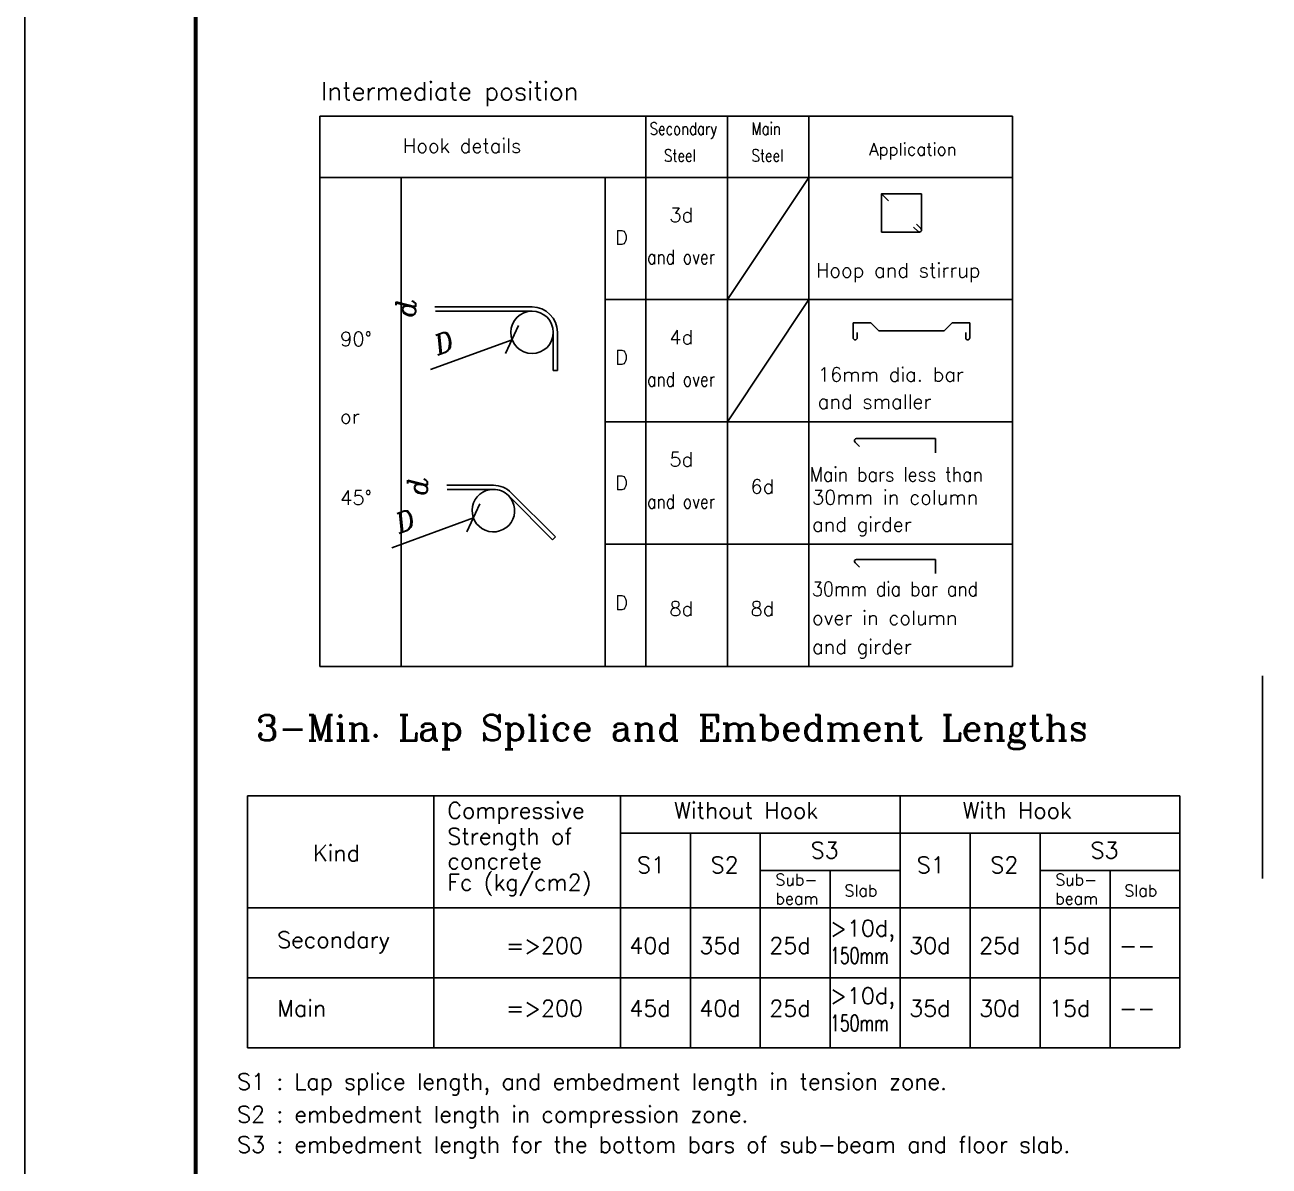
# Model space of a CAD drawing. Extents: x 166525 to 167198, y 178739 to 179747.
# Drawn here: x 166613.83 to 166625.24, y 179611.66 to 179622.13 of the extents above; entities that cross this region are included whole.
import ezdxf

# ---------------------------------------------------------------- set-up
doc = ezdxf.new("R2010")
doc.units = 0
doc.header["$MEASUREMENT"] = 0
doc.linetypes.add('AUSGEZOGEN', pattern=[0])
doc.layers.get('DEFPOINTS').update_dxf_attribs({"linetype": 'CONTINUOUS'})
for name, color, linetype in [('1', 7, 'CONTINUOUS'), ('CL', 7, 'AUSGEZOGEN'), ('COVER', 7, 'CONTINUOUS'), ('MHATCH', 8, 'CONTINUOUS'), ('TEXT', 7, 'CONTINUOUS')]:
    doc.layers.add(name, color=color, linetype=linetype)
doc.styles.add('ITALICC', font='italicc')
doc.styles.add('ROMANC', font='romanc', dxfattribs={"height": 30})
doc.styles.add('ROMANS', font='romans.shx')
doc.dimstyles.new('1', dxfattribs={"dimtxt": 0.18, "dimasz": 0, "dimexe": 0, "dimexo": 0, "dimgap": 0.1, "dimtad": 1, "dimlfac": 0.5, "dimzin": 0, "dimdsep": 46, "dimtxsty": 'ITALICC', "dimtsz": 0.1, "dimcen": 0, "dimse1": 1, "dimse2": 1, "dimclrd": 256, "dimclre": 256, "dimclrt": 6, "dimadec": 0, "dimazin": 0, "dimtfac": 5, "dimtix": 1, "dimtofl": 0, "dimtmove": 2, "dimatfit": 3, "dimfxl": 1, "dimtolj": 1, "dimtzin": 0, "dimarcsym": 0})

# ---------------------------------------------------------------- blocks, each defined once
blk = doc.blocks.new('*D143')
at = {"layer": '1', "lineweight": -2, "transparency": 16777216}
for p, q in [((166617.886, 179617.477), (166618.005, 179617.733)), ((166617.197, 179617.331), (166617.946, 179617.605))]:
    blk.add_line(p, q, dxfattribs=at)
at = {"layer": 'DEFPOINTS', "color": 0, "transparency": 16777216}
for p in [(166618.312, 179617.739), (166617.946, 179617.605)]:
    blk.add_point(p, dxfattribs=at)
at = {"layer": '1', "color": 6, "transparency": 16777216, "insert": (166617.318, 179617.577), "char_height": 0.18, "attachment_point": 5, "rotation": 20.1139, "style": 'ITALICC'}
blk.add_mtext('\\A1;{D}', dxfattribs=at)
blk = doc.blocks.new('*D152')
at = {"layer": 'DEFPOINTS', "color": 0, "transparency": 16777216}
for p in [(166617.626, 179617.867), (166617.701, 179617.904), (166617.706, 179617.867)]:
    blk.add_point(p, dxfattribs=at)
at = {"layer": '1', "color": 6, "transparency": 16777216, "insert": (166617.436, 179617.886), "char_height": 0.18, "attachment_point": 5, "rotation": 90, "style": 'ITALICC'}
blk.add_mtext('\\A1;{d}', dxfattribs=at)
blk = doc.blocks.new('*D153')
at = {"layer": 'DEFPOINTS', "color": 0, "transparency": 16777216}
for p in [(166617.592, 179619.54), (166617.517, 179619.502), (166617.597, 179619.502)]:
    blk.add_point(p, dxfattribs=at)
at = {"layer": '1', "color": 6, "transparency": 16777216, "insert": (166617.327, 179619.521), "char_height": 0.18, "attachment_point": 5, "rotation": 90, "style": 'ITALICC'}
blk.add_mtext('\\A1;{d}', dxfattribs=at)
blk = doc.blocks.new('*D103')
at = {"layer": '1', "lineweight": -2, "transparency": 16777216}
for p, q in [((166618.241, 179619.112), (166618.36, 179619.369)), ((166617.552, 179618.966), (166618.301, 179619.24))]:
    blk.add_line(p, q, dxfattribs=at)
at = {"layer": 'DEFPOINTS', "color": 0, "transparency": 16777216}
for p in [(166618.667, 179619.374), (166618.301, 179619.24)]:
    blk.add_point(p, dxfattribs=at)
at = {"layer": '1', "color": 6, "transparency": 16777216, "insert": (166617.673, 179619.213), "char_height": 0.18, "attachment_point": 5, "rotation": 20.1139, "style": 'ITALICC'}
blk.add_mtext('\\A1;{D}', dxfattribs=at)

msp = doc.modelspace()

# ---------------------------------------------------------------- linework, layer by layer
at = {"layer": '1', "color": 7}
for p, q in [((166616.53722, 179621.2897), (166622.89188, 179621.2897)), ((166616.53722, 179621.2897), (166616.53722, 179616.24335)), ((166619.52764, 179621.2897), (166619.52764, 179616.24335)), ((166621.02286, 179621.2897), (166621.02286, 179616.24335)), ((166622.89188, 179621.2897), (166622.89188, 179616.24335)), ((166616.53722, 179620.72899), (166622.89188, 179620.72899)), ((166617.28482, 179620.72899), (166617.28482, 179616.24335)), ((166619.15384, 179619.60758), (166622.89188, 179619.60758)), ((166619.15384, 179618.48617), (166622.89188, 179618.48617)), ((166619.15384, 179617.36476), (166622.89188, 179617.36476)), ((166616.53722, 179616.24335), (166622.89188, 179616.24335)), ((166615.87234, 179615.05624), (166624.42728, 179615.05624)), ((166615.87234, 179615.05624), (166615.87234, 179612.74641)), ((166617.58333, 179615.05624), (166617.58333, 179612.74641)), ((166619.29432, 179615.05624), (166619.29432, 179612.74641)), ((166621.8608, 179615.05624), (166621.8608, 179612.74641)), ((166624.42728, 179615.05624), (166624.42728, 179612.74641)), ((166615.87234, 179614.02965), (166624.42728, 179614.02965)), ((166615.87234, 179612.74641), (166624.42728, 179612.74641))]:
    msp.add_line(p, q, dxfattribs=at)
at = {"layer": '1'}
for p, q in [((166620.27525, 179621.2897), (166620.27525, 179616.24335)), ((166619.15384, 179620.72899), (166619.15384, 179616.24335)), ((166621.7549, 179620.5138), (166621.68999, 179620.5787)), ((166622.02438, 179620.2318), (166621.98372, 179620.27246)), ((166622.05081, 179620.25824), (166622.01015, 179620.2989)), ((166618.48389, 179619.53978), (166617.59226, 179619.53978)), ((166618.48389, 179619.5024), (166617.59698, 179619.5024)), ((166618.67889, 179619.30741), (166618.67889, 179618.95771)), ((166618.71627, 179619.30741), (166618.71627, 179618.95771)), ((166621.42886, 179619.3948), (166621.59011, 179619.3948)), ((166621.42886, 179619.3948), (166621.42886, 179619.25727)), ((166621.46624, 179619.30547), (166621.46624, 179619.25727)), ((166621.59011, 179619.3948), (166621.66487, 179619.32004)), ((166621.66487, 179619.32004), (166622.26295, 179619.32004)), ((166622.33771, 179619.3948), (166622.26295, 179619.32004)), ((166622.33771, 179619.3948), (166622.49896, 179619.3948)), ((166622.46158, 179619.30547), (166622.46158, 179619.25727)), ((166622.49896, 179619.3948), (166622.49896, 179619.25727)), ((166618.67889, 179618.95771), (166618.71627, 179618.95771)), ((166621.44658, 179618.30068), (166621.48724, 179618.26002)), ((166621.45979, 179618.33258), (166622.18471, 179618.33258)), ((166622.18471, 179618.33258), (166622.18471, 179618.20304)), ((166618.129, 179617.90433), (166617.70146, 179617.90433)), ((166618.129, 179617.86695), (166617.70618, 179617.86695)), ((166618.26689, 179617.80984), (166618.67275, 179617.40398)), ((166618.29332, 179617.83627), (166618.69918, 179617.43041)), ((166618.67275, 179617.40398), (166618.69918, 179617.43041)), ((166621.44658, 179617.19284), (166621.48724, 179617.15218)), ((166621.45979, 179617.22475), (166622.18471, 179617.22475)), ((166622.18471, 179617.22475), (166622.18471, 179617.09521))]:
    msp.add_line(p, q, dxfattribs=at)
at = {"layer": '1', "color": 9}
for p, q in [((166620.27525, 179619.60758), (166621.02286, 179620.72899)), ((166620.27525, 179618.48617), (166621.02286, 179619.60758)), ((166615.87234, 179613.38803), (166624.42728, 179613.38803))]:
    msp.add_line(p, q, dxfattribs=at)
at = {"layer": '1', "ltscale": 10}
msp.add_line((166625.18505, 179616.15575), (166625.18505, 179614.29675), dxfattribs=at)
at = {"layer": '1', "color": 2}
for p, q in [((166619.29432, 179614.71405), (166624.42728, 179614.71405)), ((166619.93594, 179614.71405), (166619.93594, 179612.74641)), ((166620.57756, 179614.71405), (166620.57756, 179612.74641)), ((166622.50242, 179614.71405), (166622.50242, 179612.74641)), ((166623.14404, 179614.71405), (166623.14404, 179612.74641)), ((166620.57756, 179614.37185), (166621.8608, 179614.37185)), ((166621.21918, 179614.37185), (166621.21918, 179612.74641)), ((166623.14404, 179614.37185), (166624.42728, 179614.37185)), ((166623.78566, 179614.37185), (166623.78566, 179612.74641))]:
    msp.add_line(p, q, dxfattribs=at)
at = {"layer": '1'}
for points in [[(166622.05628, 179620.5787), (166621.68999, 179620.5787), (166621.68999, 179620.22633), (166622.03759, 179620.22633)], [(166622.05628, 179620.24502), (166622.05628, 179620.5787)]]:
    msp.add_lwpolyline(points, dxfattribs=at)
for centre, radius, start, end in [((166622.03759, 179620.24502), 0.01869, 225, 45), ((166618.48389, 179619.30741), 0.23238, 0, 90), ((166618.48389, 179619.30741), 0.195, 0, 90), ((166621.44755, 179619.25727), 0.01869, 180, 0), ((166622.48027, 179619.25727), 0.01869, 180, 0), ((166621.45979, 179618.31389), 0.01869, 90, 225), ((166618.129, 179617.67196), 0.23238, 45, 90), ((166618.129, 179617.67196), 0.195, 45, 90), ((166621.45979, 179617.20606), 0.01869, 90, 225)]:
    msp.add_arc(centre, radius, start, end, dxfattribs=at)
at = {"layer": '1', "color": 9}
for centre, end in [((166618.48389, 179619.30741), 0), ((166618.129, 179617.67196), 45)]:
    msp.add_arc(centre, 0.195, 90, end, dxfattribs=at)
at = {"layer": 'COVER', "flags": 128}
msp.add_lwpolyline([(166613.8318, 179636.04424), (166673.75305, 179636.04424), (166673.75305, 179593.72174), (166613.8318, 179593.72174)], close=True, dxfattribs=at)
at = {"layer": 'MHATCH', "const_width": 0.03562, "flags": 128}
msp.add_lwpolyline([(166615.3993, 179634.83299), (166672.18555, 179634.83299), (166672.18555, 179594.93299), (166615.3993, 179594.93299)], close=True, dxfattribs=at)

# ---------------------------------------------------------------- texts
at = {"layer": 'CL', "color": 7, "style": 'ROMANC'}
msp.add_text('3-Min. Lap Splice and Embedment Lengths', height=0.2369432, dxfattribs=at).set_placement((166615.95283, 179615.56224))
at = {"layer": 'TEXT', "style": 'ROMANS'}
for s, height, p in [('Intermediate position', 0.1663461, (166616.54989, 179621.43603)), ('Hook details', 0.1308312, (166617.29869, 179620.95353)), ('Application', 0.1121411, (166621.57556, 179620.93063)), ('3d', 0.130831, (166619.74273, 179620.31894)), ('D', 0.13083, (166619.24592, 179620.1117)), ('Hoop and stirrup', 0.1308312, (166621.08823, 179619.81136)), ('90%%D', 0.130831, (166616.72379, 179619.18098)), ('4d', 0.130831, (166619.74273, 179619.19753)), ('D', 0.13083, (166619.24592, 179619.01277)), ('16mm dia. bar', 0.1308312, (166621.10434, 179618.85505)), ('and smaller', 0.1308312, (166621.10434, 179618.60654)), ('or', 0.130831, (166616.72379, 179618.46998)), ('5d', 0.130831, (166619.74273, 179618.07612)), ('D', 0.13083, (166619.24592, 179617.8615)), ('6d', 0.130831, (166620.48795, 179617.8281)), ('45%%D', 0.130831, (166616.72379, 179617.72591)), ('30mm in column ', 0.1308312, (166621.05165, 179617.72846)), ('and girder', 0.130831, (166621.05165, 179617.47995)), ('D', 0.13083, (166619.24592, 179616.76257)), ('8d', 0.130831, (166619.74273, 179616.70669)), ('8d', 0.130831, (166620.48795, 179616.70669)), ('over in column ', 0.1308312, (166621.05165, 179616.62358)), ('and girder', 0.130831, (166621.05165, 179616.35854)), ('Compressive', 0.1497115, (166617.70748, 179614.84781)), ('Without Hook', 0.1497115, (166619.78725, 179614.84781)), ('With Hook', 0.149712, (166622.43423, 179614.84781)), ('Strength of', 0.1497115, (166617.70748, 179614.6101)), ('Kind', 0.149712, (166616.4754, 179614.45558)), ('S3', 0.149712, (166621.0401, 179614.48255)), ('S3', 0.149712, (166623.60658, 179614.48255)), ('concrete', 0.149712, (166617.70748, 179614.38427)), ('S1', 0.149712, (166619.4465, 179614.34771)), ('S2', 0.149712, (166620.12175, 179614.34771)), ('S1', 0.149712, (166622.01299, 179614.34771)), ('S2', 0.149712, (166622.68824, 179614.34771)), ('Fc (kg/cm2)', 0.1497115, (166617.70748, 179614.18815)), ('Sub-', 0.106937, (166620.71598, 179614.23354)), ('Sub-', 0.106937, (166623.28246, 179614.23354)), ('beam', 0.106937, (166620.71598, 179614.06094)), ('Slab', 0.106937, (166621.34981, 179614.13416)), ('beam', 0.106937, (166623.28246, 179614.06094)), ('Slab', 0.106937, (166623.91629, 179614.13416)), ('Secondary', 0.149712, (166616.14635, 179613.66161)), ('>10d,', 0.149712, (166621.21806, 179613.76671)), ('=>200', 0.149712, (166618.24495, 179613.60785)), ('40d', 0.149712, (166619.37694, 179613.60785)), ('35d', 0.149712, (166620.01856, 179613.60785)), ('25d', 0.149712, (166620.66018, 179613.60785)), ('30d', 0.149712, (166621.94342, 179613.60785)), ('25d', 0.149712, (166622.58504, 179613.60785)), ('15d', 0.149712, (166623.22666, 179613.60785)), ('--', 0.149712, (166623.86828, 179613.60785)), ('>10d,', 0.149712, (166621.21806, 179613.14799)), ('Main', 0.149712, (166616.14635, 179613.0319)), ('=>200', 0.149712, (166618.24495, 179613.0319)), ('45d', 0.149712, (166619.37694, 179613.0319)), ('40d', 0.149712, (166620.01856, 179613.0319)), ('25d', 0.149712, (166620.66018, 179613.0319)), ('35d', 0.149712, (166621.94342, 179613.0319)), ('30d', 0.149712, (166622.58504, 179613.0319)), ('15d', 0.149712, (166623.22666, 179613.0319)), ('--', 0.149712, (166623.86828, 179613.0319)), ('S1 : Lap splice length, and embedment length in tension zone.', 0.1497115, (166615.77877, 179612.36027)), ('S2 : embedment length in compression zone.', 0.1497115, (166615.77877, 179612.0598)), ('S3 : embedment length for the bottom bars of sub-beam and floor slab.', 0.1497115, (166615.77877, 179611.78296))]:
    msp.add_text(s, height=height, dxfattribs=at).set_placement(p)
for s, height, width, p in [('Secondary', 0.112141, 0.8, (166619.56268, 179621.11959)), ('Main', 0.112141, 0.8, (166620.49743, 179621.11959)), ('Steel', 0.112141, 0.8, (166619.69457, 179620.87337)), ('Steel', 0.112141, 0.8, (166620.49743, 179620.87337)), ('and over', 0.130831, 0.8, (166619.53959, 179619.93313)), ('and over', 0.130831, 0.8, (166619.53959, 179618.81172)), ('Main bars less than', 0.1308312, 0.9, (166621.03057, 179617.9389)), ('and over', 0.130831, 0.8, (166619.53959, 179617.69031)), ('30mm dia bar and', 0.1308312, 0.9, (166621.05165, 179616.88814)), ('150mm', 0.149712, 0.7, (166621.21806, 179613.51587)), ('150mm', 0.149712, 0.7, (166621.21806, 179612.89715))]:
    msp.add_text(s, height=height, dxfattribs=dict(at, width=width)).set_placement(p)

# ---------------------------------------------------------------- dimensions: what is measured, and where the dimension line sits
at = {"layer": '1'}
for base, p1, p2, picture, middle in [((166617.51667, 179619.5024), (166617.59226, 179619.53978), (166617.59698, 179619.5024), '*D153', (166617.32667, 179619.52109)), ((166617.62587, 179617.86695), (166617.70146, 179617.90433), (166617.70618, 179617.86695), '*D152', (166617.43587, 179617.88564))]:
    dim = msp.add_linear_dim(base=base, p1=p1, p2=p2, angle=90, text='{d}', dimstyle='1', dxfattribs=at)
    dim.commit()
    dim.dimension.update_dxf_attribs({"geometry": picture, "text_midpoint": middle})
for p1, p2, picture, middle in [((166618.667, 179619.37446), (166618.30079, 179619.24035), '*D103', (166617.67339, 179619.21292)), ((166618.31211, 179617.73901), (166617.9459, 179617.6049), '*D143', (166617.3185, 179617.57747))]:
    dim = msp.add_diameter_dim_2p(p1=p1, p2=p2, text='{D}', dimstyle='1', dxfattribs=at)
    dim.commit()
    dim.dimension.update_dxf_attribs({"geometry": picture, "text_midpoint": middle})

doc.saveas('drawing.dxf')
